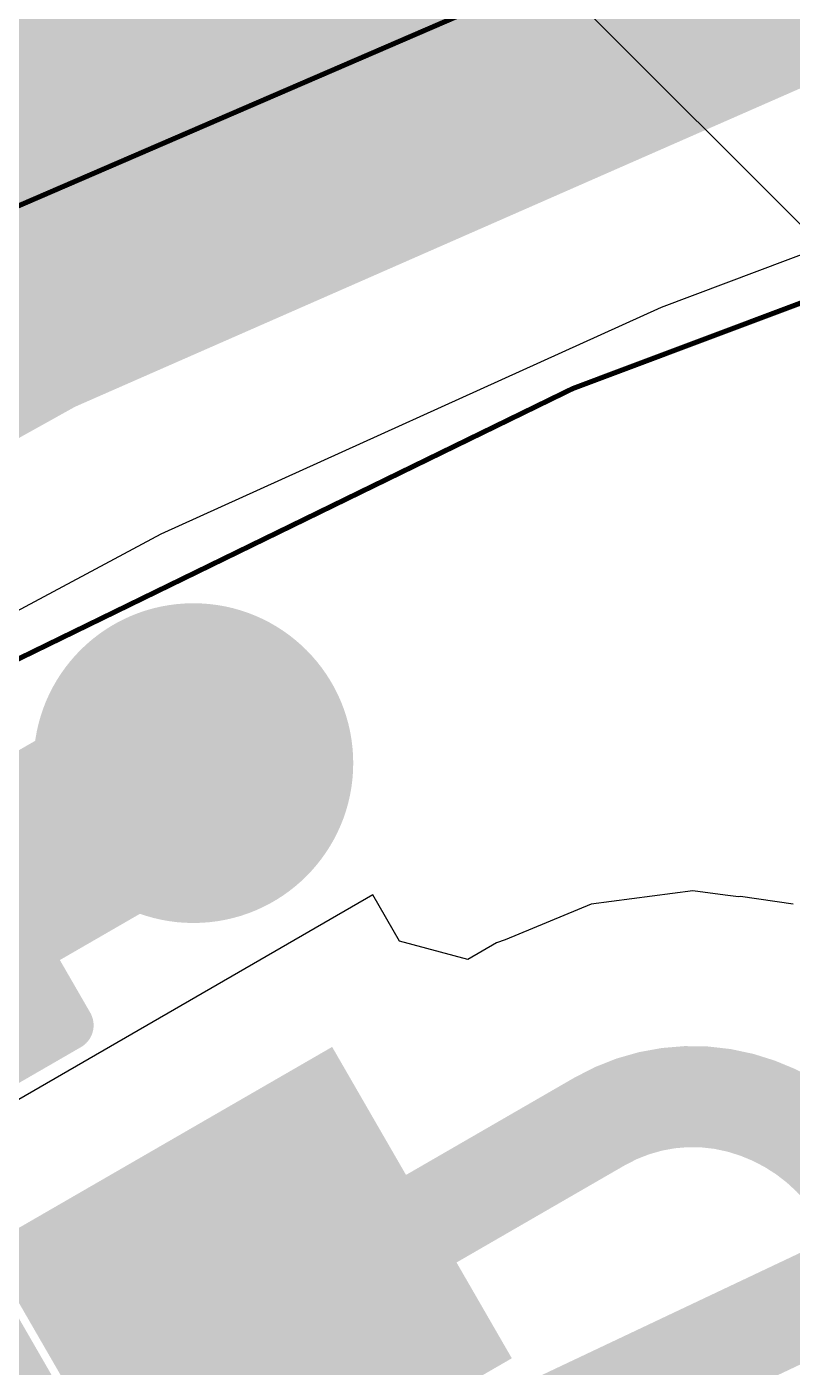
# Model space of a CAD drawing. Header units: inches. Extents: x -7 to 348, y -14 to 159.
# Drawn here: x 26.14 to 28.064, y 36.382 to 39.749 of the extents above; entities that cross this region are included whole.
import ezdxf

# ---------------------------------------------------------------- set-up
doc = ezdxf.new("R2010")
doc.units = ezdxf.units.IN
for name, color, linetype in [('Bottom Layer', 5, 'Continuous'), ('Bottom Solder', 6, 'Continuous'), ('Dimension', 6, 'Continuous'), ('Drill Drawing', 1, 'Continuous'), ('Fabrication', 76, 'Continuous'), ('Top Layer', 1, 'Continuous'), ('Top Overlay', 2, 'Continuous'), ('Top Paste', 8, 'Continuous'), ('Top Solder', 216, 'Continuous'), ('Via Holes', 16, 'Continuous')]:
    doc.layers.add(name, color=color, linetype=linetype)

msp = doc.modelspace()

# ---------------------------------------------------------------- hatches: boundary and pattern name
at = {"layer": 'Bottom Layer'}
h = msp.add_hatch(color=5, dxfattribs=at)
edge = h.paths.add_edge_path()
edge.add_arc((26.5589, 37.8994), 0.3, 0, 360)
at = {"layer": 'Bottom Solder'}
h = msp.add_hatch(color=6, dxfattribs=at)
edge = h.paths.add_edge_path()
edge.add_arc((26.5589, 37.8994), 0.4016, 0, 360)
at = {"layer": 'Top Layer'}
h = msp.add_hatch(color=1, dxfattribs=at)
edge = h.paths.add_edge_path()
edge.add_arc((26.5589, 37.8994), 0.3, 0, 360)
msp.add_hatch(color=1, dxfattribs=at).paths.add_polyline_path([(27.2203, 36.4415), (26.5275, 36.0415), (26.1775, 36.6477), (26.8703, 37.0477)])
at = {"layer": 'Top Paste'}
msp.add_hatch(color=8, dxfattribs=at).paths.add_polyline_path([(27.2203, 36.4415), (26.5275, 36.0415), (26.1775, 36.6477), (26.8703, 37.0477)])
at = {"layer": 'Top Solder'}
for points in [[(25.8275, 37.9054), (26.205, 37.2515), (25.7052, 36.9629), (25.3277, 37.6168)], [(27.3591, 36.4043), (26.4903, 35.9027), (26.0387, 36.6849), (26.9075, 37.1865)]]:
    msp.add_hatch(color=216, dxfattribs=at).paths.add_polyline_path(points)
at = {"layer": 'Via Holes'}
h = msp.add_hatch(color=7, dxfattribs=at)
edge = h.paths.add_edge_path()
edge.add_arc((26.5589, 37.8994), 0.15, 0, 360)

# ---------------------------------------------------------------- linework, layer by layer
at = {"layer": 'Bottom Layer'}
msp.add_line((24.8287, 42.5077), (31.5596, 35.7767), dxfattribs=at)
msp.add_lwpolyline([(25.2407, 42.9197, 0.381, 0.381, 0), (31.9716, 36.1888, 0.381, 0.381, 0)], format="xyseb", dxfattribs=at)
at = {"layer": 'Dimension'}
msp.add_lwpolyline([(21.8173, 43.7036, 0.254, 0.254, 0), (50.0673, -5.2268, 0.254, 0.254, 0)], format="xyseb", dxfattribs=at)
for points in [[(58.31, 19.467, 0.254, 0.254, 1), (13.31, 19.467, 0.254, 0.254, 1)], [(54.5603, 19.4669, 0.254, 0.254, 1), (17.0603, 19.4669, 0.254, 0.254, 1)]]:
    msp.add_lwpolyline(points, format="xyseb", close=True, dxfattribs=at)
at = {"layer": 'Drill Drawing'}
for points in [[(26.3049, 38.1534, 0.0508, 0.0508, 0), (26.8129, 38.1534, 0.0508, 0.0508, 0)], [(26.3049, 38.1534, 0.0508, 0.0508, 0), (26.5589, 37.6454, 0.0508, 0.0508, 0)], [(26.5589, 37.6454, 0.0508, 0.0508, 0), (26.8129, 38.1534, 0.0508, 0.0508, 0)]]:
    msp.add_lwpolyline(points, format="xyseb", dxfattribs=at)
for points in [[(26.2922, 38.1534, 0.0254, 0.0254, 1), (26.3176, 38.1534, 0.0254, 0.0254, 1)], [(26.2922, 38.1534, 0.0254, 0.0254, 1), (26.3176, 38.1534, 0.0254, 0.0254, 1)], [(26.8002, 38.1534, 0.0254, 0.0254, 1), (26.8256, 38.1534, 0.0254, 0.0254, 1)], [(26.8002, 38.1534, 0.0254, 0.0254, 1), (26.8256, 38.1534, 0.0254, 0.0254, 1)], [(26.5462, 37.6454, 0.0254, 0.0254, 1), (26.5716, 37.6454, 0.0254, 0.0254, 1)], [(26.5462, 37.6454, 0.0254, 0.0254, 1), (26.5716, 37.6454, 0.0254, 0.0254, 1)]]:
    msp.add_lwpolyline(points, format="xyseb", close=True, dxfattribs=at)
at = {"layer": 'Fabrication'}
for points in [[(24.2219, 38.2498, 0.0127, 0.0127, -0.198805), (40.8304, 40.9693, 0.0127, 0.0127, 0)], [(24.2219, 38.2498, 0.0127, 0.0127, -0.198805), (40.8304, 40.9693, 0.0127, 0.0127, 0)], [(24.0276, 36.9322, 0.0127, 0.0127, -0.191774), (39.2015, 40.274, 0.0127, 0.0127, 0)], [(24.0276, 36.9322, 0.0127, 0.0127, -0.191774), (39.2015, 40.274, 0.0127, 0.0127, 0)], [(24.0276, 36.9322, 0.0127, 0.0127, -0.191774), (39.2015, 40.274, 0.0127, 0.0127, 0)], [(24.0276, 36.9322, 0.0127, 0.0127, -0.191774), (39.2015, 40.274, 0.0127, 0.0127, 0)]]:
    msp.add_lwpolyline(points, format="xyseb", dxfattribs=at)
at = {"layer": 'Top Layer'}
for p, q in [((27.7356, 39.0449), (28.9509, 39.5023)), ((26.4778, 38.475), (27.7356, 39.0449)), ((25.3762, 37.8862), (26.4778, 38.475)), ((27.8136, 37.5782), (27.5588, 37.5447)), ((27.895, 37.5675), (27.8136, 37.5782)), ((27.0098, 37.5682), (26.0274, 37.001)), ((27.0768, 37.4521), (27.0098, 37.5682)), ((27.5588, 37.5447), (27.3424, 37.4551)), ((27.9289, 37.5631), (27.895, 37.5675)), ((27.9339, 37.5641), (27.9289, 37.5631)), ((28.0665, 37.5449), (27.9339, 37.5641)), ((27.2486, 37.4061), (27.0768, 37.4521)), ((27.3205, 37.4476), (27.2486, 37.4061)), ((27.3424, 37.4551), (27.3205, 37.4476))]:
    msp.add_line(p, q, dxfattribs=at)
for points in [[(23.9597, 38.6755, 2.032, 2.032, -0.53877), (58.0622, 22.8854, 2.032, 2.032, 0)], [(25.8543, 37.485, 0.508, 0.508, 0), (26.5124, 37.8649, 0.508, 0.508, 0)], [(26.5124, 37.8649, 0.254, 0.254, 0), (26.5396, 37.8649, 0.254, 0.254, 0)], [(26.5396, 37.8649, 0.254, 0.254, 0), (26.5476, 37.8628, 0.254, 0.254, 0)], [(27.5795, 36.9991, 0.254, 0.254, -0.198466), (27.9339, 37.0461, 0.254, 0.254, 0)], [(27.9339, 37.0461, 0.254, 0.254, -0.200714), (28.2463, 36.8055, 0.254, 0.254, 0)], [(26.735, 36.5115, 0.254, 0.254, 0), (27.5795, 36.9991, 0.254, 0.254, 0)]]:
    msp.add_lwpolyline(points, format="xyseb", dxfattribs=at)
for points in [[(26.3854, 37.8649, 0.254, 0.254, 1), (26.6394, 37.8649, 0.254, 0.254, 1)], [(26.4489, 37.8649, 0.127, 0.127, 1), (26.5759, 37.8649, 0.127, 0.127, 1)], [(26.4761, 37.8649, 0.127, 0.127, 1), (26.6031, 37.8649, 0.127, 0.127, 1)], [(26.4761, 37.8649, 0.127, 0.127, 1), (26.6031, 37.8649, 0.127, 0.127, 1)], [(26.4841, 37.8628, 0.127, 0.127, 1), (26.6111, 37.8628, 0.127, 0.127, 1)], [(27.8704, 37.0461, 0.127, 0.127, 1), (27.9974, 37.0461, 0.127, 0.127, 1)], [(27.8704, 37.0461, 0.127, 0.127, 1), (27.9974, 37.0461, 0.127, 0.127, 1)], [(27.516, 36.9991, 0.127, 0.127, 1), (27.643, 36.9991, 0.127, 0.127, 1)], [(27.516, 36.9991, 0.127, 0.127, 1), (27.643, 36.9991, 0.127, 0.127, 1)], [(26.6715, 36.5115, 0.127, 0.127, 1), (26.7985, 36.5115, 0.127, 0.127, 1)]]:
    msp.add_lwpolyline(points, format="xyseb", close=True, dxfattribs=at)
at = {"layer": 'Top Overlay'}
for points in [[(25.8381, 37.9449, 0.127, 0.127, 0), (26.2445, 37.2409, 0.127, 0.127, 0)], [(25.8046, 36.9869, 0.127, 0.127, 0), (26.2445, 37.2409, 0.127, 0.127, 0)]]:
    msp.add_lwpolyline(points, format="xyseb", dxfattribs=at)
msp.add_lwpolyline([(26.2128, 37.2409, 0.0635, 0.0635, 1), (26.2763, 37.2409, 0.0635, 0.0635, 1)], format="xyseb", close=True, dxfattribs=at)
msp.add_lwpolyline([(26.2128, 37.2409, 0.0635, 0.0635, 1), (26.2763, 37.2409, 0.0635, 0.0635, 1)], format="xyseb", close=True, dxfattribs=at)

doc.saveas('drawing.dxf')
